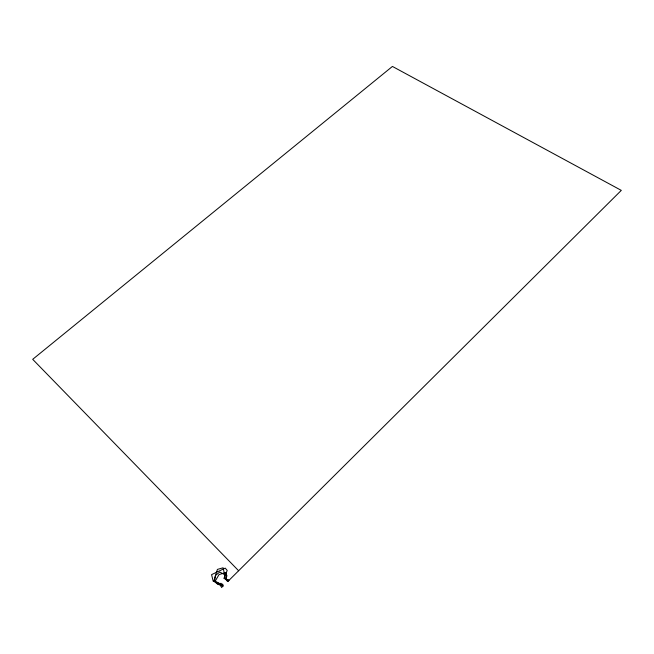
<?xml version="1.0" encoding="UTF-8"?>
<svg xmlns="http://www.w3.org/2000/svg" width="654" height="654" viewBox="0 0 654 654"><rect width="100%" height="100%" fill="white"/><g stroke="black" fill="none" stroke-linecap="round" stroke-linejoin="round"><path stroke-width="0.98" d="M228.058 581.259L621.3 190.379L392.425 66.438L32.7 359.324L238.628 570.754M228.418 580.899L225.581 579.109L223.104 567.795L217.406 569.405L213.866 581.063L217.202 583.85L221.06 583.343L222.434 586.851M227.894 581.431L226.349 580.425L226.57 575.716L219.76 572.021L215.411 575.512L214.61 580.973L218.273 584.48L221.935 584.987L222.859 586.425M221.722 587.562L218.55 582.608L213.204 581.292L211.577 574.645L225.213 568.13L227.208 570.46L223.889 578.471L228.998 580.335L225.924 579.117L226.897 575.749L225.671 572.552L219.016 574.596L215.199 581.185L218.91 584.692L222.646 584.145L223.366 585.927"/></g></svg>
